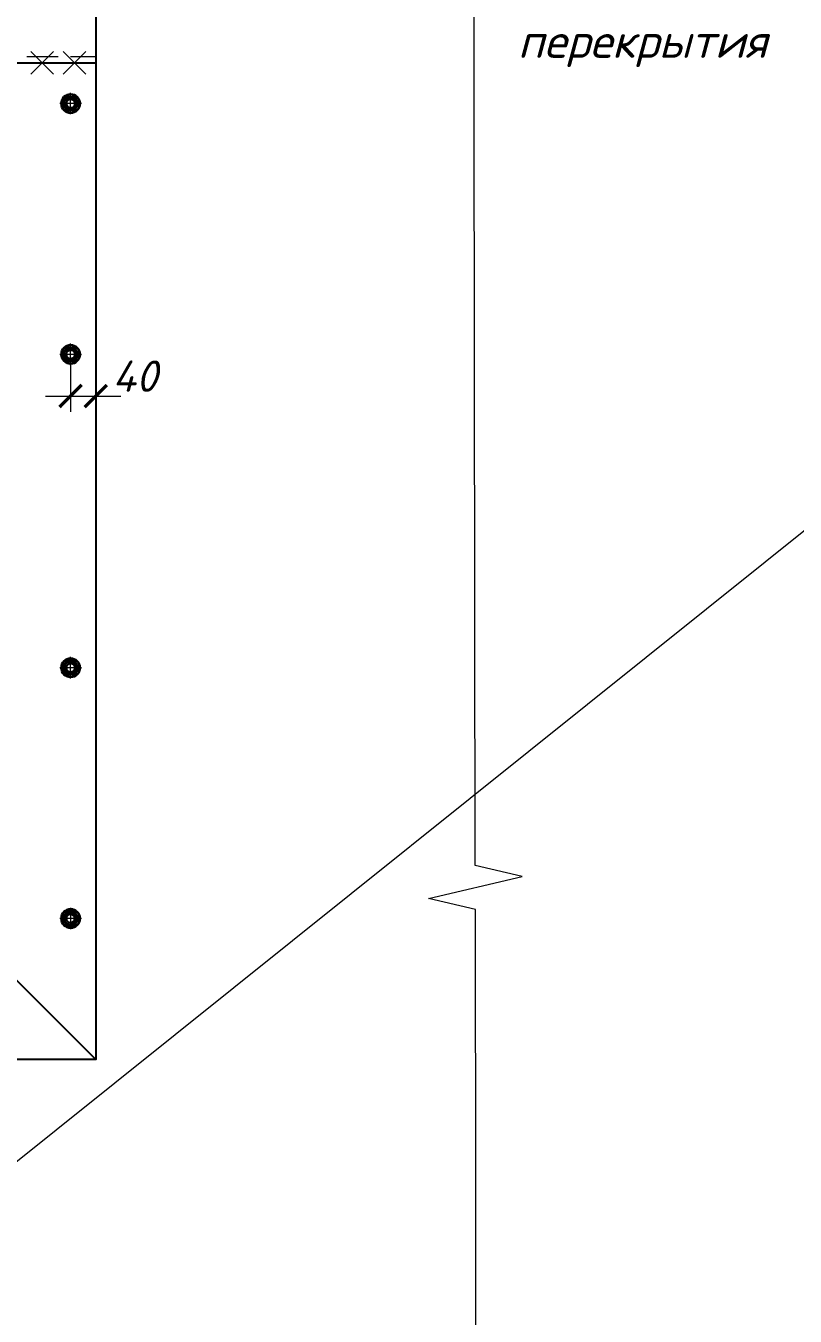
# Model space of a CAD drawing. Header units: millimetres. Extents: x 749182 to 2267578, y 70462 to 311449.
# Drawn here: x 2213924 to 2215152, y 209628 to 211687 of the extents above; entities that cross this region are included whole.
import ezdxf
from ezdxf.enums import TextEntityAlignment as Align

# ---------------------------------------------------------------- set-up
doc = ezdxf.new("R2010")
doc.units = ezdxf.units.MM
doc.linetypes.add('ГОСТ 2.303 4', pattern=[7, 5, -2, 0])
doc.linetypes.add('осеваяX2', pattern=[4, 2.5, -0.5, 0.5, -0.5])
doc.layers.get('Defpoints').update_dxf_attribs({"color": 255})
for name, color, linetype, lineweight in [('1Стены', 252, 'Continuous', 25), ('Оси', 165, 'осеваяX2', 13), ('Размер', 7, 'Continuous', 13), ('Размеры КР', 164, 'Continuous', 9), ('сварка', 156, 'Continuous', 9), ('Шахты для нанесения на ТХ', 210, 'Continuous', 60), ('штриховка кирпич', 42, 'Continuous', 5)]:
    doc.layers.add(name, color=color, linetype=linetype, lineweight=lineweight)
doc.layers.add('металл', color=124, linetype='Continuous')
doc.layers.add('Текст', color=7, linetype='Continuous')
doc.styles.add('М2', font='isocpeui.ttf')
doc.dimstyles.new('SPDS 1_20', dxfattribs={"dimscale": 20, "dimtxt": 2.5, "dimasz": 1.77, "dimexe": 1.25, "dimexo": 0.625, "dimtad": 1, "dimdec": 0, "dimrnd": 0.001, "dimtxsty": 'М2', "dimblk": 'ARCHTICK', "dimcen": 2.5, "dimdle": 2, "dimclrt": 256, "dimadec": 0, "dimazin": 2, "dimtfac": 0.75, "dimtdec": 0, "dimtmove": 1, "dimatfit": 3, "dimfxl": 0, "dimtolj": 1, "dimlwd": 9, "dimlwe": 9, "dimarcsym": 0})

# ---------------------------------------------------------------- blocks, each defined once
blk = doc.blocks.new('м16')
at = {"layer": 'металл', "lineweight": 30, "ltscale": 20}
for p, q in [((-11, 6.4), (0, 12.7)), ((-11, -6.4), (-11, 6.4)), ((0, 12.7), (11, 6.4)), ((11, 6.4), (11, -6.4)), ((0, -12.7), (-11, -6.4)), ((11, -6.4), (0, -12.7))]:
    blk.add_line(p, q, dxfattribs=at)
blk.add_circle((0, 0), 15, dxfattribs=at)
for radius, start, end in [(10.4, 0, 180), (10.4, 180, 0), (6.92, 0, 180), (6.92, 180, 0)]:
    blk.add_arc((0, 0), radius, start, end, dxfattribs=at)
at = {"layer": 'металл', "linetype": 'Continuous', "lineweight": 25, "ltscale": 20}
blk.add_arc((0, 0), 8, 255, 165, dxfattribs=at)
at = {"layer": 'Оси', "ltscale": 20}
for p, q in [((17, 0), (-17.3, 0)), ((0, 17.3), (0, -17.3))]:
    blk.add_line(p, q, dxfattribs=at)
blk = doc.blocks.new('_ArchTick')
at = {"color": 0, "linetype": 'ByBlock', "const_width": 0.15}
blk.add_lwpolyline([(-0.5, -0.5), (0.5, 0.5)], dxfattribs=at)
blk = doc.blocks.new('*D1375')
at = {"layer": 'Defpoints', "color": 0, "lineweight": 20, "ltscale": 100, "transparency": 16777216}
for p in [(2213995.6, 211162.4), (2214035.6, 211162.4), (2214035.6, 211095.9)]:
    blk.add_point(p, dxfattribs=at)
at = {"layer": 'Шахты для нанесения на ТХ', "color": 0, "lineweight": 9, "ltscale": 100, "transparency": 16777216}
for p, q in [((2213995.6, 211149.9), (2213995.6, 211070.9)), ((2214035.6, 211149.9), (2214035.6, 211070.9)), ((2213955.6, 211095.9), (2214075.6, 211095.9))]:
    blk.add_line(p, q, dxfattribs=at)
at = {"layer": 'Шахты для нанесения на ТХ', "color": 0, "lineweight": 9, "ltscale": 100, "transparency": 16777216, "xscale": 35.4, "yscale": 35.4, "zscale": 35.4, "rotation": 180}
blk.add_blockref('_ArchTick', (2213995.6, 211095.9), dxfattribs=at)
at = {"layer": 'Шахты для нанесения на ТХ', "color": 0, "lineweight": 9, "ltscale": 100, "transparency": 16777216, "xscale": 35.4, "yscale": 35.4, "zscale": 35.4}
blk.add_blockref('_ArchTick', (2214035.6, 211095.9), dxfattribs=at)
at = {"layer": 'Шахты для нанесения на ТХ', "ltscale": 100, "transparency": 16777216, "insert": (2214097.9, 211127.6), "char_height": 50, "attachment_point": 5, "style": 'М2'}
blk.add_mtext('\\A1;40', dxfattribs=at)

msp = doc.modelspace()

# ---------------------------------------------------------------- linework, layer by layer
at = {"layer": '1Стены', "color": 0, "linetype": 'ГОСТ 2.303 4', "lineweight": 13, "ltscale": 10}
msp.add_line((2211755.6093, 211637.4052), (2214035.6093, 211637.4052), dxfattribs=at)
at = {"layer": 'металл'}
for p, q in [((2211755.6093, 211627.4052), (2214035.6093, 211627.4052)), ((2213875.6093, 210197.4052), (2214035.6093, 210037.4052))]:
    msp.add_line(p, q, dxfattribs=at)
msp.add_lwpolyline([(2211755.6093, 211377.4052), (2211755.6093, 211827.4052), (2214035.6093, 211827.4052), (2214035.6093, 210037.4052), (2211755.6093, 210037.4052), (2211755.6093, 210317.4052)], dxfattribs=at)
at = {"layer": 'Размеры КР', "lineweight": 20}
msp.add_line((2217971.7774, 213128.025), (2207136.9325, 204449.4341), dxfattribs=at)
at = {"layer": 'сварка', "color": 0, "linetype": 'Continuous', "ltscale": 15}
for p, q in [((2213968.0438, 211645.4052), (2213932.0438, 211609.4052)), ((2213932.0438, 211645.4052), (2213968.0438, 211609.4052)), ((2214019.8032, 211645.4052), (2213983.8032, 211609.4052)), ((2213983.8032, 211645.4052), (2214019.8032, 211609.4052))]:
    msp.add_line(p, q, dxfattribs=at)
at = {"layer": 'штриховка кирпич', "linetype": 'Continuous', "ltscale": 20}
msp.add_lwpolyline([(2214644.1779, 207988.3949), (2214641.4191, 210276.9061), (2214566.3943, 210294.2995), (2214716.3444, 210329.5126), (2214641.3196, 210346.906), (2214638.5608, 212370.9483)], dxfattribs=at)

# ---------------------------------------------------------------- block references
at = {"layer": 'Размер', "rotation": 270.0000000001111}
for p in [(2213995.6093, 211562.395), (2213995.6093, 211162.395), (2213995.6093, 210662.395)]:
    msp.add_blockref('м16', p, dxfattribs=at)
at = {"layer": 'Размер', "xscale": -1, "rotation": 269.9999999998889}
msp.add_blockref('м16', (2213995.6093, 210262.4154), dxfattribs=at)

# ---------------------------------------------------------------- texts
at = {"layer": 'Текст', "ltscale": 20, "style": 'М2'}
msp.add_text('перекрытия', height=54, dxfattribs=at).set_placement((2214709.0861, 211689.4052), align=Align.TOP_LEFT)

# ---------------------------------------------------------------- dimensions: what is measured, and where the dimension line sits
at = {"layer": 'Шахты для нанесения на ТХ', "ltscale": 100}
dim = msp.add_linear_dim(base=(2214035.6402, 211095.8605), p1=(2213995.6093, 211162.395), p2=(2214035.6402, 211162.395), dimstyle='SPDS 1_20', dxfattribs=at)
dim.commit()
dim.dimension.update_dxf_attribs({"geometry": '*D1375', "text_midpoint": (2214097.8693, 211090.1447), "dimtype": 160})

doc.saveas('drawing.dxf')
